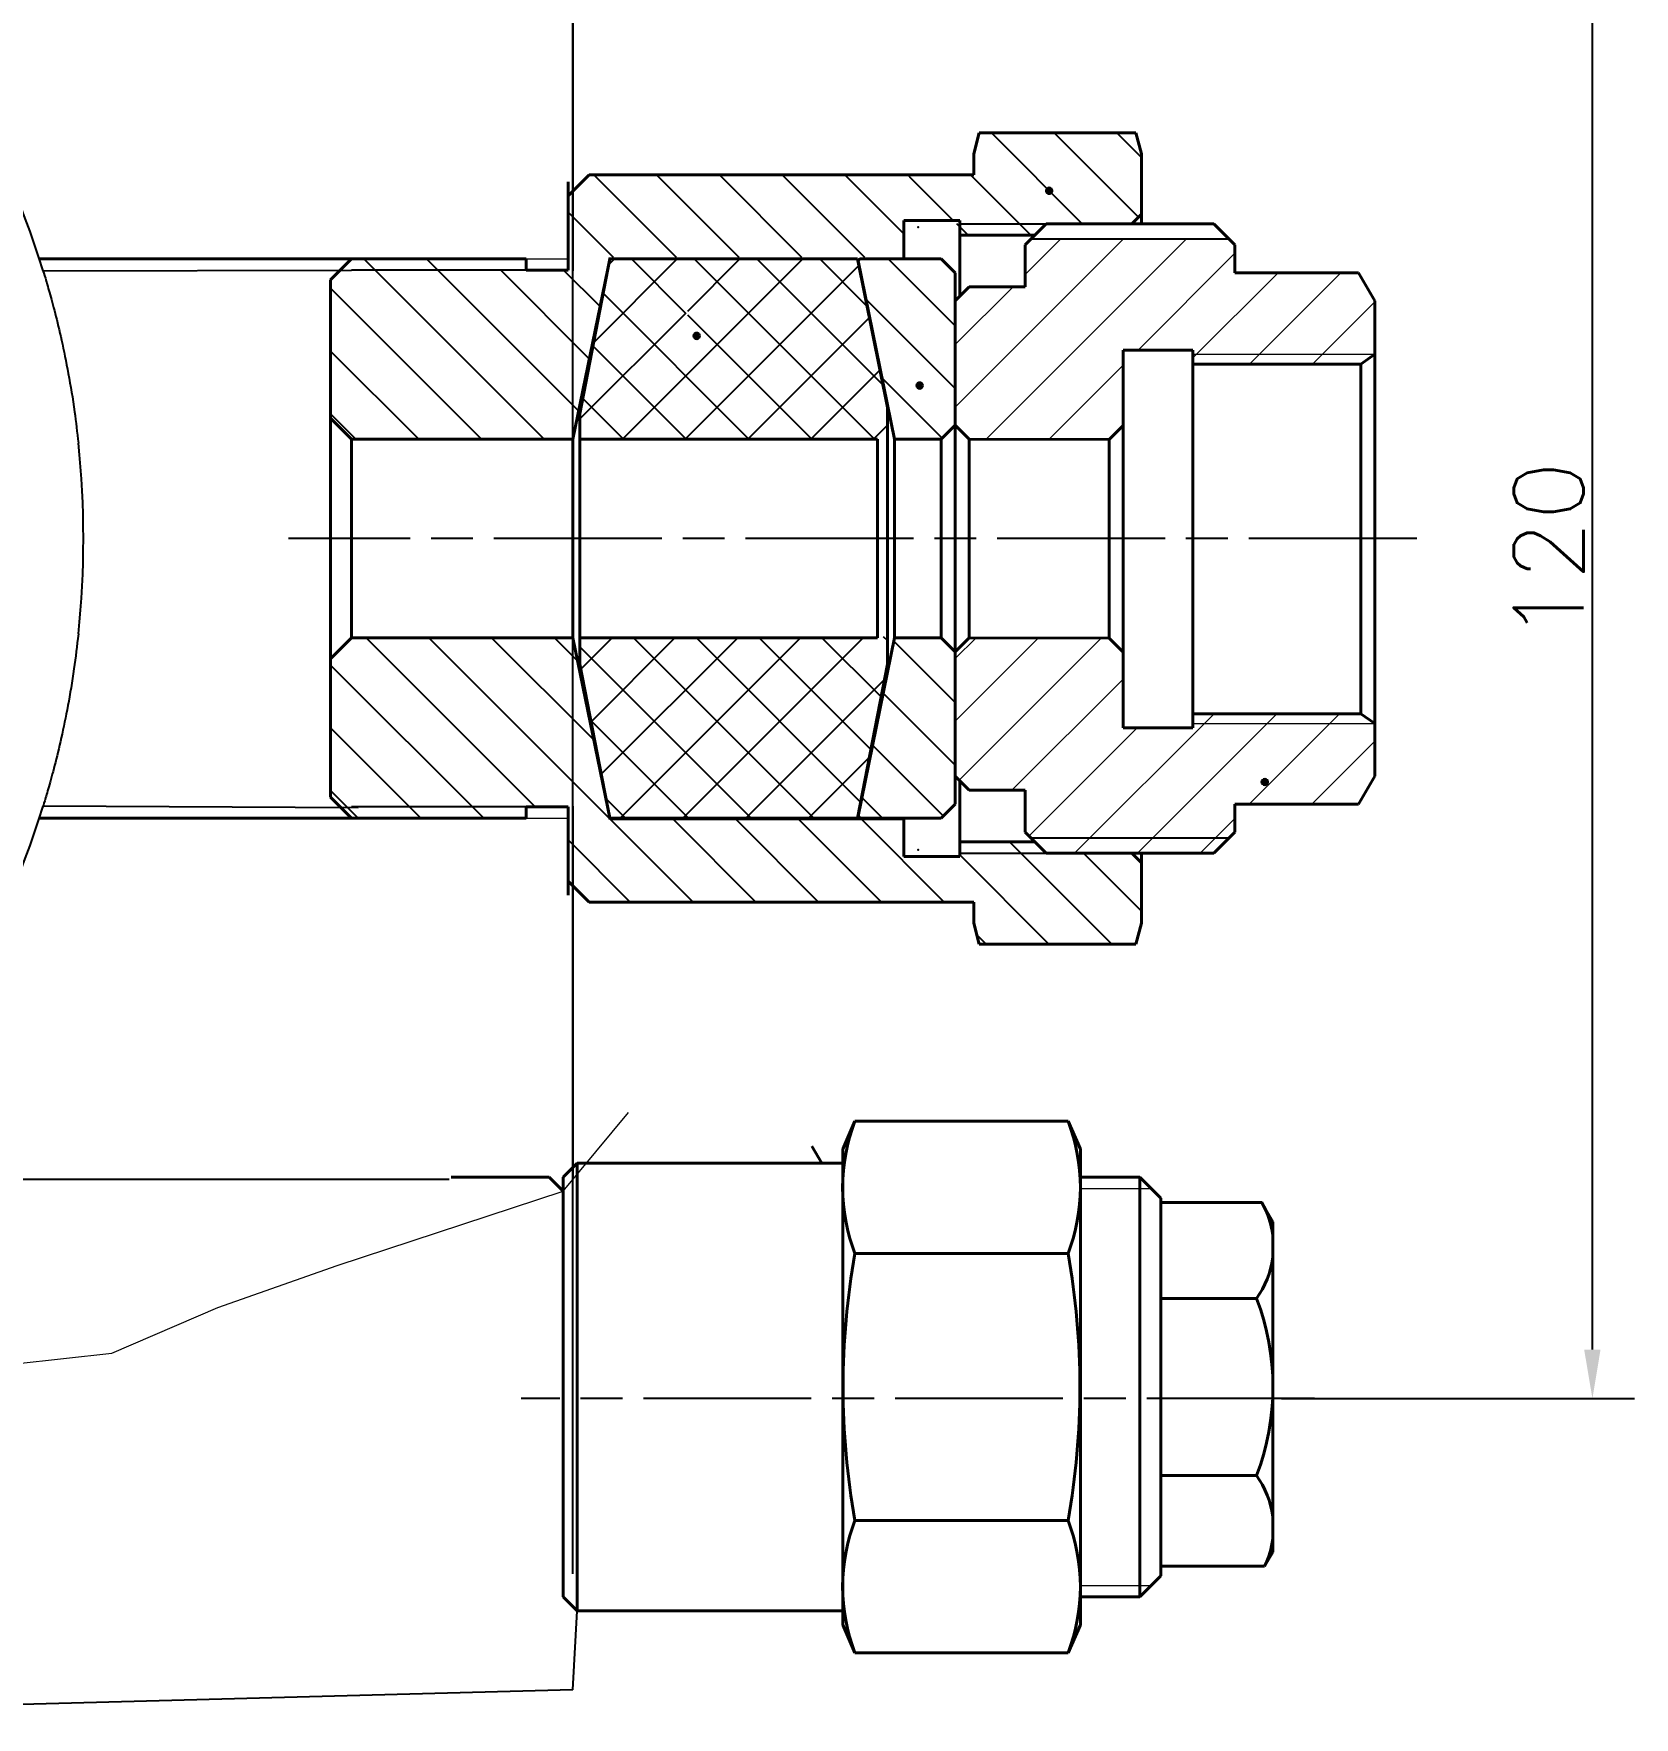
# Model space of a CAD drawing. Header units: millimetres. Extents: x 6533 to 7793, y 6972 to 7863.
# Drawn here: x 7537.2 to 7651.7, y 7444 to 7564.4 of the extents above; entities that cross this region are included whole.
import ezdxf

# ---------------------------------------------------------------- set-up
doc = ezdxf.new("R2010")
doc.units = ezdxf.units.MM
doc.linetypes.add('AM_ISO08W050', pattern=[18, 12, -1.5, 3, -1.5])
for name, color, linetype, lineweight in [('0.7', 7, 'Continuous', 40), ('AM_5', 3, 'Continuous', 25), ('AM_7', 4, 'AM_ISO08W050', 25), ('尺寸线', 3, 'Continuous', 15), ('标注', 3, 'Continuous', 13), ('粗实线', 7, 'Continuous', 40)]:
    doc.layers.add(name, color=color, linetype=linetype, lineweight=lineweight)
for name, color, linetype in [('030', 7, 'Continuous'), ('075', 3, 'Continuous'), ('076', 2, 'Continuous'), ('079', 3, 'Continuous'), ('081', 3, 'Continuous'), ('082', 4, 'Continuous')]:
    doc.layers.add(name, color=color, linetype=linetype)
doc.styles.add('标注', font='txt.shx', dxfattribs={"height": 5})
doc.dimstyles.new('3.5-0.5$0', dxfattribs={"dimtxt": 5, "dimasz": 3.5, "dimexe": 3, "dimexo": 0.625, "dimtad": 1, "dimdsep": 46, "dimtxsty": '标注', "dimcen": 3.5, "dimaunit": 1, "dimadec": 0, "dimazin": 2, "dimtfac": 1, "dimtmove": 0, "dimatfit": 3, "dimfxl": 0, "dimarcsym": 0})

# ---------------------------------------------------------------- blocks, each defined once
blk = doc.blocks.new('*D8')
at = {"layer": 'AM_5', "color": 0, "lineweight": -2, "transparency": 16777216}
for p, q in [((7627.3, 7588.02), (7651.74, 7588.02)), ((7648.74, 7470.29), (7648.74, 7584.52)), ((7626.5, 7466.79), (7651.74, 7466.79))]:
    blk.add_line(p, q, dxfattribs=at)
at = {"layer": 'AM_5', "color": 0, "transparency": 16777216}
for points in [[(7648.15, 7584.52), (7649.32, 7584.52), (7648.74, 7588.02)], [(7648.15, 7470.29), (7649.32, 7470.29), (7648.74, 7466.79)]]:
    blk.add_solid(points, dxfattribs=at)
at = {"layer": 'Defpoints', "color": 0, "transparency": 16777216}
for p in [(7626.68, 7588.02), (7648.74, 7588.02), (7625.87, 7466.79)]:
    blk.add_point(p, dxfattribs=at)
at = {"layer": 'AM_5', "color": 0, "transparency": 16777216, "insert": (7645.61, 7527.41), "char_height": 5, "attachment_point": 5, "rotation": 90, "style": '标注'}
blk.add_mtext('120', dxfattribs=at)

msp = doc.modelspace()

# ---------------------------------------------------------------- hatches: boundary and pattern name
at = {"layer": '076'}
h = msp.add_hatch(dxfattribs=at)
h.set_pattern_fill('ANSI37', color=256, angle=90, style=0)
h.set_pattern_definition([(135, (9049.9087, 5427.3094), (-2.245064, -2.245064), []), (225, (9049.9087, 5427.3094), (2.245064, -2.245064), [])])
h.paths.add_polyline_path([(7576.314, 7521.192), (7576.314, 7519.292), (7578.35, 7508.842), (7578.464, 7508.292), (7596.17, 7508.292), (7598.314, 7519.292), (7598.314, 7521.292), (7597.614, 7521.292), (7597.614, 7521.192)])
h.paths.add_polyline_path([(7597.614, 7535.392), (7597.614, 7535.292), (7598.314, 7535.292), (7598.314, 7537.649), (7596.17, 7548.292), (7578.464, 7548.292), (7578.365, 7547.813), (7576.314, 7537.196), (7576.314, 7535.392)])
h.paths.add_polyline_path([(7584.061, 7544.247, -1), (7584.062, 7544.559, -1)], flags=16)
at = {"layer": '081'}
h = msp.add_hatch(dxfattribs=at)
h.set_pattern_fill('ANSI31', color=256, angle=90, style=0)
h.set_pattern_definition([(135, (8385.1407, 6447.217), (-2.245064, -2.245064), [])])
h.paths.add_polyline_path([(7603.17, 7520.192), (7602.17, 7521.192), (7598.823, 7521.192), (7596.211, 7508.442, 0.2679492), (7596.47, 7508.292), (7602.17, 7508.292), (7603.17, 7509.292)])
h.paths.add_polyline_path([(7596.47, 7548.292, 0.2679492), (7596.211, 7548.142), (7598.823, 7535.392), (7602.17, 7535.392), (7603.17, 7536.392), (7603.17, 7547.292), (7602.17, 7548.292)])
at = {"layer": '标注'}
h = msp.add_hatch(dxfattribs=at)
h.set_pattern_fill('ANSI31', color=256, angle=180, style=0)
h.set_pattern_definition([(225, (9362.7907, 3374.8113), (2.245064, -2.245064), [])])
h.paths.add_polyline_path([(7615.17, 7520.162), (7614.17, 7521.162), (7604.17, 7521.192), (7603.17, 7520.192), (7603.17, 7511.292), (7604.17, 7510.292), (7608.17, 7510.292), (7608.17, 7507.292), (7608.588, 7506.874), (7622.752, 7506.874), (7623.17, 7507.292), (7623.17, 7509.292), (7632.016, 7509.292), (7633.09, 7511.153), (7625.504, 7510.884, -0.4246283), (7625.304, 7510.677, -1), (7625.304, 7511.077, -0.403875), (7625.504, 7510.884), (7633.09, 7511.153), (7633.17, 7511.292), (7633.17, 7515.062), (7620.17, 7515.062), (7620.17, 7514.762), (7615.17, 7514.762)])
h.paths.add_polyline_path([(7608.588, 7506.874), (7609.67, 7505.792), (7621.67, 7505.792), (7622.752, 7506.874)])
h.paths.add_polyline_path([(7633.17, 7515.062), (7632.17, 7515.762), (7620.17, 7515.762), (7620.17, 7515.062)])
h.paths.add_polyline_path([(7620.17, 7541.462), (7620.17, 7540.762), (7632.17, 7540.762), (7633.17, 7541.462)], flags=17)
h.paths.add_polyline_path([(7603.17, 7539.691), (7603.17, 7536.392), (7604.17, 7535.392), (7614.2, 7535.392), (7615.17, 7536.362), (7615.17, 7541.762), (7620.17, 7541.762), (7620.17, 7541.462), (7633.17, 7541.462), (7633.17, 7545.169)])
h.paths.add_polyline_path([(7608.588, 7549.71), (7608.17, 7549.292), (7608.17, 7546.292), (7604.17, 7546.292), (7603.17, 7545.292), (7603.17, 7539.691), (7633.17, 7545.169), (7633.17, 7545.292), (7632.016, 7547.292), (7623.17, 7547.292), (7623.17, 7549.292), (7622.752, 7549.71)])
at = {"layer": '粗实线'}
for points in [[(7609.885, 7552.954, 1), (7609.885, 7553.354, 1)], [(7584.675, 7542.576, 1), (7584.675, 7542.976, 1)], [(7600.622, 7539.026, 1), (7600.622, 7539.426, 1)], [(7625.304, 7510.677, 1), (7625.304, 7511.077, 1)]]:
    msp.add_hatch(color=256, dxfattribs=at).paths.add_polyline_path(points)

# ---------------------------------------------------------------- linework, layer by layer
msp.add_line((7575.805, 7454.251), (7575.805, 7602.332))
at = {"color": 7, "linetype": 'Continuous', "lineweight": 25}
for p, q in [((7575.805, 7574.114), (7575.805, 7547.438)), ((7537.921, 7547.438), (7559.984, 7547.48)), ((7560.455, 7509.042), (7537.921, 7509.146)), ((7575.805, 7509.146), (7575.805, 7482.469)), ((7521.906, 7482.469), (7566.961, 7482.469)), ((7575.805, 7445.957), (7576.114, 7451.616)), ((7575.805, 7445.957), (7501.205, 7443.996))]:
    msp.add_line(p, q, dxfattribs=at)
at = {"lineweight": 40}
for p, q in [((7615.17, 7541.762), (7615.17, 7528.262)), ((7615.17, 7541.762), (7620.17, 7541.762)), ((7620.17, 7541.762), (7620.17, 7528.262)), ((7633.17, 7541.462), (7632.17, 7540.762)), ((7620.17, 7540.762), (7632.17, 7540.762)), ((7632.17, 7540.762), (7632.17, 7528.262)), ((7614.17, 7535.362), (7615.17, 7536.362)), ((7614.17, 7535.362), (7614.17, 7528.262)), ((7614.17, 7521.162), (7614.17, 7528.262)), ((7615.17, 7514.762), (7615.17, 7528.262)), ((7620.17, 7514.762), (7620.17, 7528.262)), ((7632.17, 7515.762), (7632.17, 7528.262)), ((7614.17, 7521.162), (7615.17, 7520.162)), ((7620.17, 7515.762), (7632.17, 7515.762)), ((7633.17, 7515.062), (7632.17, 7515.762)), ((7615.17, 7514.762), (7620.17, 7514.762))]:
    msp.add_line(p, q, dxfattribs=at)
at = {"color": 7, "linetype": 'Continuous', "lineweight": 25}
for start, end in [(17.13062, 44.8267), (353.97401, 6.02599), (315.1733, 342.86938)]:
    msp.add_arc((7475.805, 7528.292), 65, start, end, dxfattribs=at)
for points, knots in [([(7537.919, 7547.446), (7537.912, 7547.467), (7537.895, 7547.523), (7538.067, 7546.965), (7538.362, 7545.958), (7538.773, 7544.449), (7539.246, 7542.505), (7539.733, 7540.131), (7540.154, 7537.628), (7540.358, 7535.87), (7540.446, 7535.115)], [0, 0, 0, 0, 0.0788418, 0.211728, 0.3446371, 0.4793334, 0.6140473, 0.7542543, 0.8944467, 1, 1, 1, 1]), ([(7540.446, 7521.468), (7540.346, 7520.621), (7540.132, 7518.802), (7539.701, 7516.29), (7539.216, 7513.946), (7538.735, 7511.985), (7538.312, 7510.449), (7538.023, 7509.472), (7537.883, 7509.022), (7537.902, 7509.083), (7537.907, 7509.098)], [0, 0, 0, 0, 0.1186025, 0.2547797, 0.3909689, 0.5319881, 0.672985, 0.8132835, 0.9535557, 1, 1, 1, 1])]:
    msp.add_open_spline(points, degree=3, knots=knots, dxfattribs=at)
at = {"color": 1}
for p in [(7600.525, 7550.547), (7601.733, 7548.292), (7601.733, 7508.292), (7600.525, 7506.037)]:
    msp.add_point(p, dxfattribs=at)
at = {"layer": '0.7'}
for p, q in [((7604.484, 7555.792), (7604.886, 7557.292)), ((7604.886, 7557.292), (7616.083, 7557.292)), ((7616.083, 7557.292), (7616.484, 7555.792)), ((7604.484, 7554.292), (7604.484, 7555.792)), ((7616.484, 7555.792), (7616.484, 7550.792)), ((7575.484, 7552.792), (7576.984, 7554.292)), ((7575.484, 7547.48), (7575.484, 7553.792)), ((7576.984, 7554.292), (7604.484, 7554.292)), ((7575.484, 7547.48), (7575.484, 7552.792)), ((7599.484, 7548.292), (7599.484, 7551.035)), ((7603.484, 7551.035), (7599.484, 7551.035)), ((7616.484, 7551.48), (7615.796, 7550.792)), ((7599.484, 7550.792), (7599.484, 7548.292)), ((7608.858, 7549.98), (7603.484, 7549.98)), ((7608.17, 7549.292), (7609.67, 7550.792)), ((7609.67, 7550.792), (7621.67, 7550.792)), ((7621.67, 7550.792), (7623.17, 7549.292)), ((7608.17, 7546.292), (7608.17, 7549.292)), ((7623.17, 7549.292), (7623.17, 7547.292)), ((7537.652, 7548.292), (7572.484, 7548.292)), ((7558.484, 7546.792), (7559.984, 7548.292)), ((7572.484, 7548.292), (7572.484, 7547.48)), ((7572.484, 7547.48), (7575.484, 7547.48)), ((7578.484, 7548.392), (7575.805, 7535.392)), ((7576.314, 7537.196), (7578.458, 7548.292)), ((7578.458, 7548.292), (7596.17, 7548.292)), ((7596.17, 7548.292), (7598.314, 7537.649)), ((7598.823, 7535.392), (7596.211, 7548.142)), ((7596.47, 7548.292), (7602.17, 7548.292)), ((7602.17, 7548.292), (7603.17, 7547.292)), ((7558.484, 7536.892), (7558.484, 7546.792)), ((7603.17, 7547.292), (7603.17, 7509.292)), ((7603.17, 7545.292), (7604.17, 7546.292)), ((7604.17, 7546.292), (7608.17, 7546.292)), ((7623.17, 7547.292), (7632.016, 7547.292)), ((7632.016, 7547.292), (7633.17, 7545.292)), ((7633.17, 7545.292), (7633.17, 7511.292)), ((7558.484, 7536.892), (7558.484, 7519.692)), ((7559.984, 7535.392), (7558.484, 7536.892)), ((7576.314, 7519.292), (7576.314, 7537.196)), ((7598.314, 7537.649), (7598.314, 7519.292)), ((7559.984, 7521.192), (7559.984, 7535.392)), ((7575.805, 7535.392), (7559.984, 7535.392)), ((7575.805, 7521.192), (7575.805, 7535.392)), ((7597.614, 7535.392), (7576.314, 7535.392)), ((7597.614, 7521.192), (7597.614, 7535.392)), ((7598.823, 7521.192), (7598.823, 7535.392)), ((7598.823, 7535.392), (7602.17, 7535.392)), ((7602.17, 7535.392), (7603.17, 7536.392)), ((7602.17, 7521.192), (7602.17, 7535.392)), ((7603.17, 7536.392), (7604.17, 7535.392)), ((7604.17, 7535.392), (7614.17, 7535.362)), ((7604.17, 7535.392), (7604.17, 7521.192)), ((7558.484, 7519.692), (7559.984, 7521.192)), ((7559.984, 7521.192), (7575.805, 7521.192)), ((7578.484, 7508.192), (7575.805, 7521.192)), ((7576.314, 7521.192), (7597.614, 7521.192)), ((7596.211, 7508.442), (7598.823, 7521.192)), ((7598.823, 7521.192), (7602.17, 7521.192)), ((7602.17, 7521.192), (7603.17, 7520.192)), ((7603.17, 7520.192), (7604.17, 7521.192)), ((7604.17, 7521.192), (7614.17, 7521.162)), ((7558.484, 7509.792), (7558.484, 7519.692)), ((7578.458, 7508.292), (7576.314, 7519.292)), ((7598.314, 7519.292), (7596.17, 7508.292)), ((7604.17, 7510.292), (7603.17, 7511.292)), ((7633.17, 7511.292), (7632.016, 7509.292)), ((7608.17, 7510.292), (7604.17, 7510.292)), ((7608.17, 7507.292), (7608.17, 7510.292)), ((7559.984, 7508.292), (7558.484, 7509.792)), ((7572.484, 7509.104), (7572.484, 7508.292)), ((7575.484, 7509.104), (7572.484, 7509.104)), ((7575.484, 7502.792), (7575.484, 7509.104)), ((7575.484, 7503.792), (7575.484, 7509.104)), ((7603.17, 7509.292), (7602.17, 7508.292)), ((7623.17, 7509.292), (7623.17, 7507.292)), ((7632.016, 7509.292), (7623.17, 7509.292)), ((7572.484, 7508.292), (7537.652, 7508.292)), ((7596.17, 7508.292), (7578.458, 7508.292)), ((7602.17, 7508.292), (7596.47, 7508.292)), ((7599.484, 7508.292), (7599.484, 7505.792)), ((7599.484, 7505.792), (7599.484, 7508.292)), ((7599.484, 7508.292), (7599.484, 7505.549)), ((7603.484, 7506.604), (7608.858, 7506.604)), ((7609.67, 7505.792), (7608.17, 7507.292)), ((7623.17, 7507.292), (7621.67, 7505.792)), ((7603.484, 7505.549), (7599.484, 7505.549)), ((7621.67, 7505.792), (7609.67, 7505.792)), ((7615.796, 7505.792), (7616.484, 7505.104)), ((7616.484, 7505.792), (7616.484, 7500.792)), ((7576.984, 7502.292), (7575.484, 7503.792)), ((7604.484, 7502.292), (7576.984, 7502.292)), ((7604.484, 7500.792), (7604.484, 7502.292)), ((7604.886, 7499.292), (7604.484, 7500.792)), ((7616.484, 7500.792), (7616.083, 7499.292)), ((7616.083, 7499.292), (7604.886, 7499.292)), ((7595.989, 7486.616), (7595.114, 7484.616)), ((7611.238, 7486.616), (7595.989, 7486.616)), ((7611.238, 7486.616), (7612.114, 7484.616)), ((7576.114, 7451.616), (7575.114, 7452.616)), ((7595.114, 7451.616), (7576.114, 7451.616)), ((7595.989, 7448.616), (7595.114, 7450.616)), ((7611.238, 7448.616), (7612.114, 7450.616)), ((7611.238, 7448.616), (7595.989, 7448.616))]:
    msp.add_line(p, q, dxfattribs=at)
for centre, start, end in [((7596.47, 7547.992), 90, 150), ((7596.47, 7508.592), 210, 270)]:
    msp.add_arc(centre, 0.3, start, end, dxfattribs=at)
at = {"layer": '030'}
for p, q in [((7574.484, 7547.48), (7572.484, 7547.48)), ((7574.484, 7509.104), (7572.484, 7509.104))]:
    msp.add_line(p, q, dxfattribs=at)
at = {"layer": '075'}
for p, q in [((7612.247, 7550.792), (7605.747, 7557.292)), ((7616.267, 7551.262), (7610.238, 7557.292)), ((7616.484, 7555.535), (7614.728, 7557.292)), ((7583.217, 7548.392), (7577.317, 7554.292)), ((7584.067, 7552.032), (7581.807, 7554.292)), ((7592.197, 7548.392), (7586.297, 7554.292)), ((7596.687, 7548.392), (7590.787, 7554.292)), ((7599.484, 7550.084), (7595.277, 7554.292)), ((7600.043, 7554.016), (7599.767, 7554.292)), ((7603.024, 7551.035), (7600.043, 7554.016)), ((7607.757, 7550.792), (7604.257, 7554.292)), ((7578.726, 7548.392), (7575.484, 7551.634)), ((7587.707, 7548.392), (7584.067, 7552.032)), ((7604.079, 7549.98), (7603.267, 7550.792)), ((7603.484, 7550.792), (7609.67, 7550.792)), ((7608.569, 7549.98), (7607.757, 7550.792)), ((7608.588, 7549.71), (7622.752, 7549.71)), ((7572.484, 7547.48), (7559.984, 7547.48)), ((7573.766, 7535.392), (7560.866, 7548.292)), ((7576.224, 7537.424), (7565.356, 7548.292)), ((7576.991, 7541.147), (7570.658, 7547.48)), ((7577.758, 7544.87), (7575.148, 7547.48)), ((7569.276, 7535.392), (7558.484, 7546.183)), ((7564.786, 7535.392), (7558.484, 7541.693)), ((7560.295, 7535.392), (7558.484, 7537.203)), ((7573.113, 7509.104), (7561.025, 7521.192)), ((7578.468, 7508.239), (7565.515, 7521.192)), ((7577.311, 7513.886), (7570.005, 7521.192)), ((7576.145, 7519.542), (7574.495, 7521.192)), ((7569.435, 7508.292), (7558.484, 7519.242)), ((7564.945, 7508.292), (7558.484, 7514.752)), ((7560.455, 7508.292), (7558.484, 7510.262)), ((7572.484, 7509.104), (7559.984, 7509.104)), ((7584.415, 7502.292), (7578.515, 7508.192)), ((7588.905, 7502.292), (7583.005, 7508.192)), ((7593.395, 7502.292), (7587.495, 7508.192)), ((7597.886, 7502.292), (7591.986, 7508.192)), ((7602.376, 7502.292), (7596.476, 7508.192)), ((7579.925, 7502.292), (7575.484, 7506.732)), ((7607.856, 7505.792), (7607.044, 7506.604)), ((7608.588, 7506.874), (7622.752, 7506.874)), ((7609.866, 7499.292), (7603.484, 7505.673)), ((7614.356, 7499.292), (7607.856, 7505.792)), ((7616.484, 7501.653), (7612.346, 7505.792)), ((7605.376, 7499.292), (7604.707, 7499.96))]:
    msp.add_line(p, q, dxfattribs=at)
at = {"layer": '079'}
msp.add_line((7603.484, 7505.792), (7609.67, 7505.792), dxfattribs=at)
at = {"layer": '082'}
for p, q in [((7633.17, 7545.292), (7633.17, 7545.292)), ((7599.484, 7508.192), (7578.484, 7508.192))]:
    msp.add_line(p, q, dxfattribs=at)
at = {"layer": 'AM_7'}
for p, q in [((7636.17, 7528.292), (7555.484, 7528.292)), ((7628.871, 7466.79), (7572.114, 7466.79))]:
    msp.add_line(p, q, dxfattribs=at)
at = {"layer": '尺寸线'}
for p, q in [((7572.484, 7548.292), (7575.484, 7548.292)), ((7572.484, 7508.292), (7575.484, 7508.292))]:
    msp.add_line(p, q, dxfattribs=at)
for points in [[(7612.114, 7481.804), (7617.183, 7481.804)], [(7612.114, 7453.428), (7617.183, 7453.428)]]:
    msp.add_lwpolyline(points, dxfattribs=at)
at = {"layer": '标注'}
for p, q in [((7620.17, 7541.462), (7633.17, 7541.462)), ((7620.17, 7515.062), (7633.17, 7515.062))]:
    msp.add_line(p, q, dxfattribs=at)
msp.add_lwpolyline([(7511.258, 7464.177), (7521.245, 7466.49), (7528.996, 7468.506), (7542.842, 7470.029), (7550.424, 7473.31), (7558.963, 7476.303), (7575.114, 7481.616), (7579.793, 7487.245)], dxfattribs=at)
at = {"layer": '粗实线'}
for p, q in [((7603.484, 7545.606), (7603.484, 7551.035)), ((7603.484, 7510.978), (7603.484, 7505.549)), ((7595.989, 7486.616), (7611.238, 7486.616)), ((7575.114, 7482.616), (7576.114, 7483.616)), ((7576.114, 7483.616), (7595.114, 7483.616)), ((7576.114, 7483.616), (7576.114, 7451.616)), ((7595.114, 7450.616), (7595.114, 7484.616)), ((7612.114, 7484.616), (7612.114, 7450.616)), ((7567.114, 7482.616), (7574.114, 7482.616)), ((7574.114, 7482.616), (7575.114, 7481.616)), ((7575.114, 7452.616), (7575.114, 7482.616)), ((7612.114, 7482.616), (7616.371, 7482.616)), ((7616.371, 7482.616), (7617.871, 7481.116)), ((7616.371, 7452.616), (7616.371, 7482.616)), ((7617.871, 7454.116), (7617.871, 7481.116)), ((7617.871, 7480.801), (7625.114, 7480.801)), ((7625.081, 7480.801), (7625.871, 7479.432)), ((7625.871, 7479.432), (7625.871, 7455.801)), ((7595.989, 7477.161), (7611.238, 7477.161)), ((7624.717, 7473.95), (7617.871, 7473.95)), ((7624.717, 7461.283), (7617.871, 7461.283)), ((7595.989, 7458.071), (7611.238, 7458.071)), ((7617.871, 7454.801), (7625.294, 7454.801)), ((7625.294, 7454.801), (7625.871, 7455.801)), ((7616.371, 7452.616), (7617.871, 7454.116)), ((7612.114, 7452.616), (7616.371, 7452.616))]:
    msp.add_line(p, q, dxfattribs=at)
at = {"layer": '粗实线', "color": 0}
msp.add_line((7593.632, 7483.616), (7592.914, 7484.833), dxfattribs=at)
at = {"layer": '粗实线'}
for centre in [(7609.885, 7553.154), (7584.675, 7542.776), (7600.622, 7539.226), (7625.304, 7510.877)]:
    msp.add_circle(centre, 0.2, dxfattribs=at)
for centre, radius, start, end in [((7608.304, 7481.889), 13.192, 158.99993, 201.00007), ((7598.923, 7481.889), 13.192, 338.99993, 21.00007), ((7619.563, 7477.676), 6.359, 7.25878, 29.43614), ((7649.66, 7467.616), 54.514, 169.91594, 180), ((7557.567, 7467.616), 54.514, 360, 10.08406), ((7619.563, 7477.676), 6.359, 324.13553, 352.74122), ((7608.219, 7467.616), 17.672, 338.99749, 21.00251), ((7649.66, 7467.616), 54.514, 180, 190.08406), ((7557.567, 7467.616), 54.514, 349.91594, 0), ((7619.563, 7457.557), 6.359, 7.25878, 35.86447), ((7608.304, 7453.344), 13.192, 158.99993, 201.00007), ((7598.923, 7453.344), 13.192, 338.99993, 21.00007), ((7619.563, 7457.557), 6.359, 334.31564, 352.74122)]:
    msp.add_arc(centre, radius, start, end, dxfattribs=at)

# ---------------------------------------------------------------- dimensions: what is measured, and where the dimension line sits
at = {"layer": 'AM_5'}
dim = msp.add_linear_dim(base=(7648.738, 7588.022), p1=(7625.871, 7466.79), p2=(7626.679, 7588.022), angle=90, text='120', dimstyle='3.5-0.5$0', override={"dimpost": '', "dimarcsym": 1}, dxfattribs=at)
dim.commit()
dim.dimension.update_dxf_attribs({"geometry": '*D8', "text_midpoint": (7645.613, 7527.406)})

doc.saveas('drawing.dxf')
